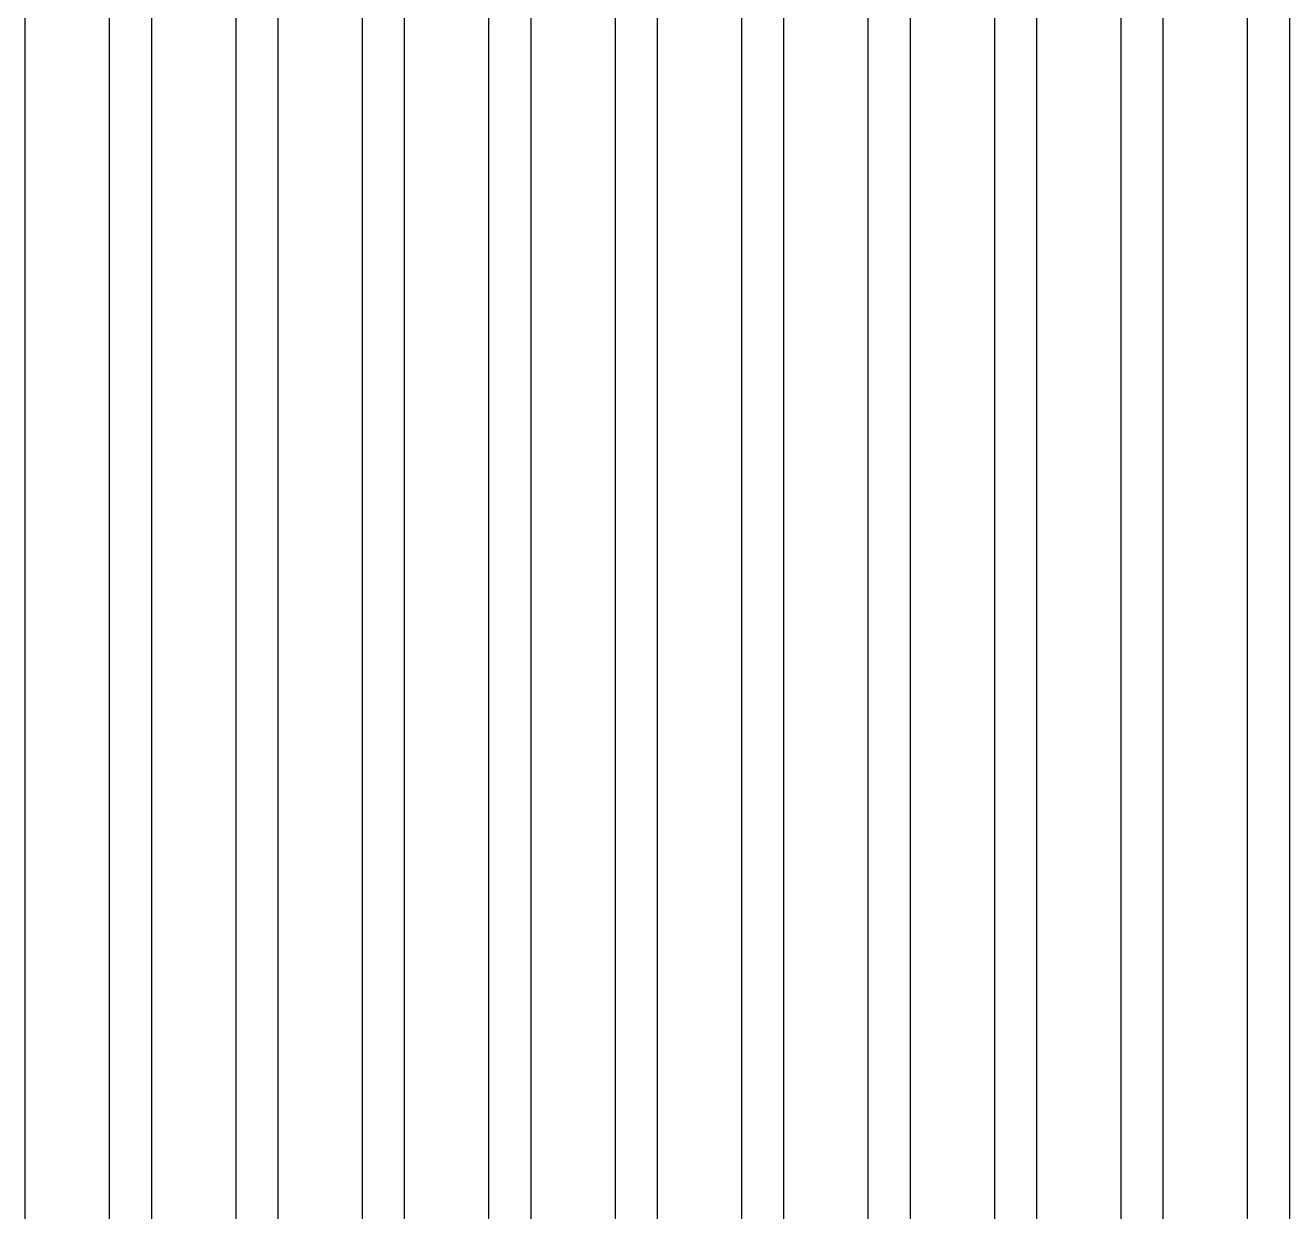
# Model space of a CAD drawing. Header units: millimetres. Extents: x 1417 to 35090, y -5751 to 14938.
# Drawn here: x 2946 to 4470, y -5751 to -4313 of the extents above; entities that cross this region are included whole.
import ezdxf

# ---------------------------------------------------------------- set-up
doc = ezdxf.new("R2010")
doc.units = ezdxf.units.MM

msp = doc.modelspace()

# ---------------------------------------------------------------- linework, layer by layer
at = {"linetype": 'Continuous'}
for p, q in [((2946.4, -5750.9), (2946.4, -2925.4)), ((3048, -5750.9), (3048, -2925.4)), ((3098.8, -5750.9), (3098.8, -2925.4)), ((3200.4, -5750.9), (3200.4, -2925.4)), ((3251.2, -5750.9), (3251.2, -2925.4)), ((3352.8, -5750.9), (3352.8, -2925.4)), ((3403.6, -5750.9), (3403.6, -2925.4)), ((3505.2, -5750.9), (3505.2, -2925.4)), ((3556, -5750.9), (3556, -2925.4)), ((3657.6, -5750.9), (3657.6, -2925.4)), ((3708.4, -5750.9), (3708.4, -2925.4)), ((3810, -5750.9), (3810, -2925.4)), ((3860.8, -5750.9), (3860.8, -2925.4)), ((3962.4, -5750.9), (3962.4, -2925.4)), ((4013.2, -5750.9), (4013.2, -2925.4)), ((4114.8, -5750.9), (4114.8, -2925.4)), ((4165.6, -5750.9), (4165.6, -2925.4)), ((4267.2, -5750.9), (4267.2, -2925.4)), ((4318, -5750.9), (4318, -2925.4)), ((4419.6, -5750.9), (4419.6, -2925.4)), ((4470.4, -5750.9), (4470.4, -2925.4))]:
    msp.add_line(p, q, dxfattribs=at)

doc.saveas('drawing.dxf')
